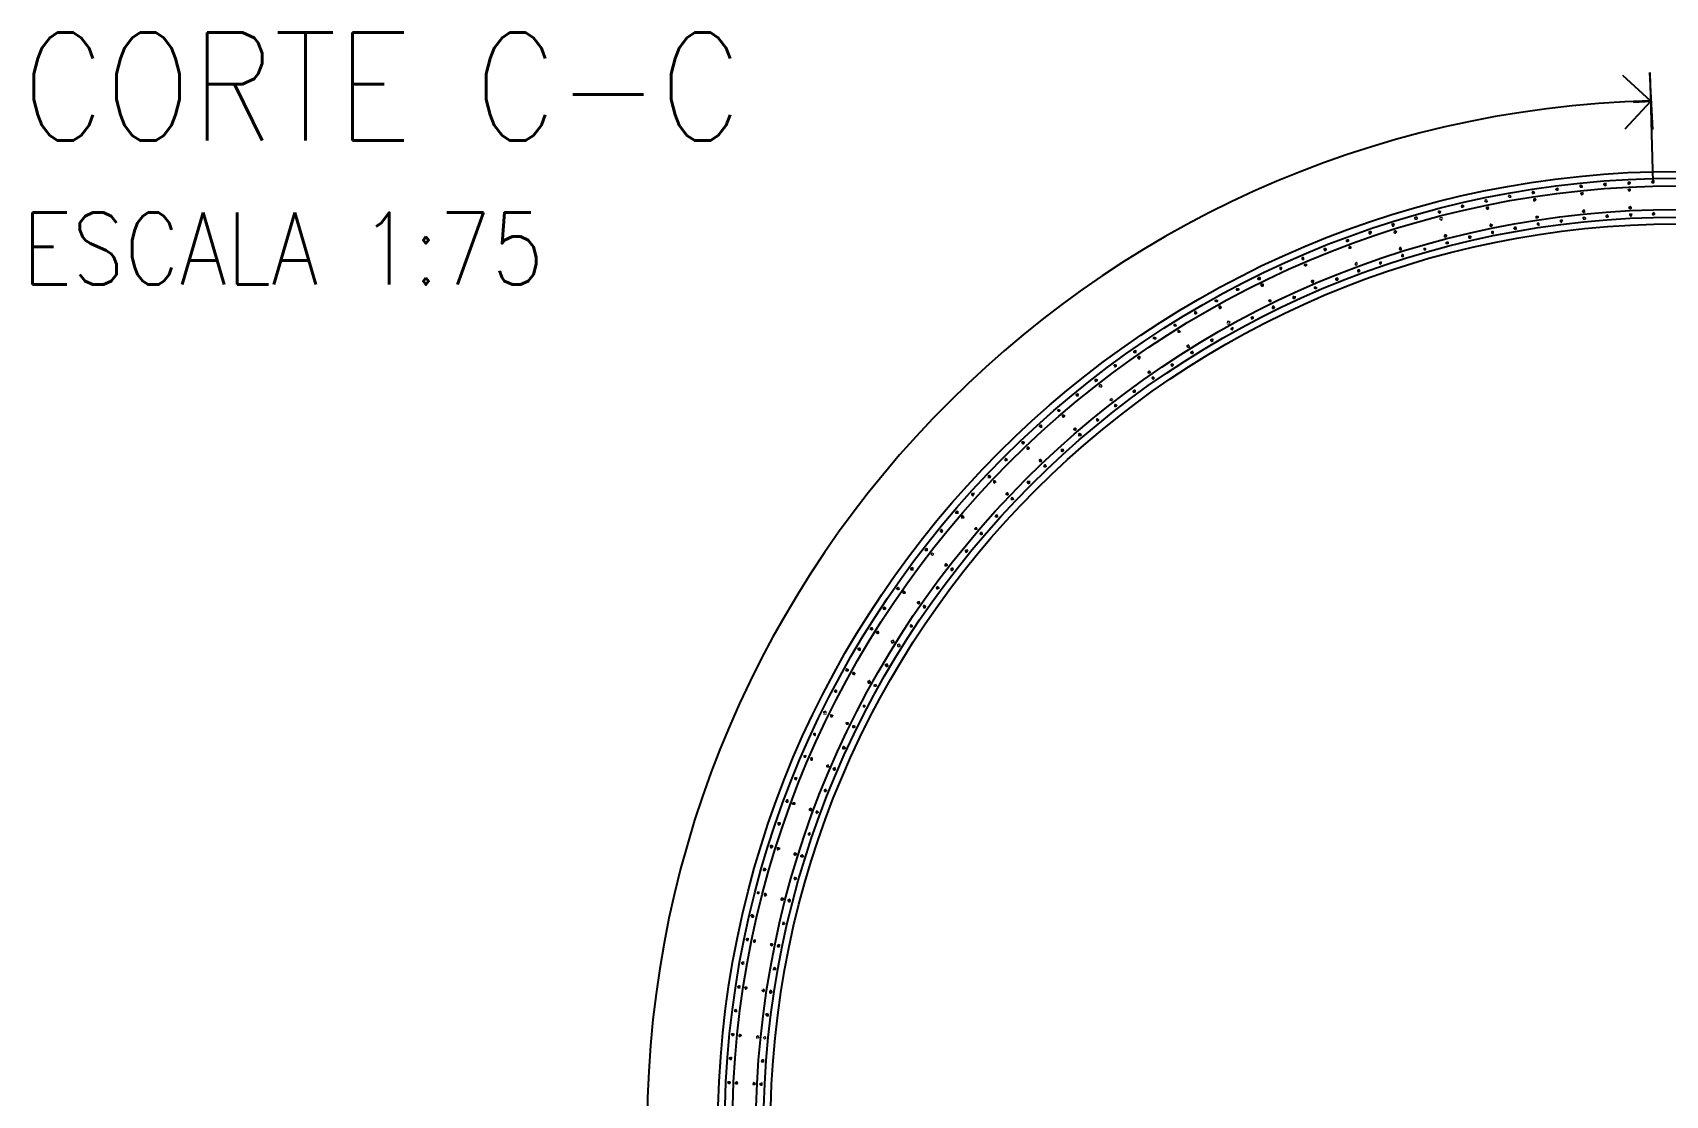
# Model space of a CAD drawing. Extents: x 157 to 1652, y -82 to 500.
# Drawn here: x 419.7 to 487.8, y 431.6 to 475.9 of the extents above; entities that cross this region are included whole.
import ezdxf

# ---------------------------------------------------------------- set-up
doc = ezdxf.new("R2010")
doc.units = 0
doc.header["$MEASUREMENT"] = 0
for name, color, linetype in [('PDF_BARRAS', 4, 'Continuous'), ('PDF_BARRAS-EN-VISTA-25', 4, 'Continuous'), ('PDF_CONTORNO-ENCOFRADO-25', 2, 'Continuous'), ('PDF_LINEAS-POS-ARMADURA', 4, 'Continuous'), ('Texto', 2, 'Continuous')]:
    doc.layers.add(name, color=color, linetype=linetype)
doc.styles.add('ROMANS', font='ROMANS.SHX', dxfattribs={"width": 0.85})

msp = doc.modelspace()

# ---------------------------------------------------------------- hatches: boundary and pattern name
at = {"layer": 'PDF_BARRAS', "transparency": 33554559}
for points in [[(484.363, 469.466), (484.331, 469.529), (484.267, 469.561), (484.204, 469.529), (484.204, 469.466), (484.236, 469.402), (484.331, 469.402)], [(485.347, 469.497), (485.347, 469.624), (485.22, 469.624), (485.188, 469.561), (485.22, 469.497), (485.283, 469.466)], [(486.363, 469.624), (486.331, 469.688), (486.236, 469.688), (486.204, 469.624), (486.204, 469.561), (486.267, 469.529), (486.331, 469.561)], [(487.347, 469.656), (487.347, 469.719), (487.283, 469.751), (487.22, 469.719), (487.188, 469.656), (487.22, 469.593), (487.315, 469.593)], [(480.394, 468.862), (480.363, 468.926), (480.299, 468.958), (480.331, 468.862)], [(481.378, 469.053), (481.347, 469.116), (481.283, 469.148), (481.315, 469.053)], [(482.363, 469.212), (482.331, 469.275), (482.267, 469.307), (482.236, 469.275), (482.204, 469.212), (482.236, 469.148), (482.299, 469.148), (482.363, 469.18)], [(482.426, 468.926), (482.394, 468.989), (482.331, 468.989), (482.267, 468.958), (482.267, 468.862), (482.331, 468.831), (482.394, 468.862)], [(483.347, 469.307), (483.347, 469.402), (483.283, 469.434), (483.22, 469.402), (483.188, 469.339), (483.22, 469.307), (483.283, 469.275)], [(484.394, 469.18), (484.363, 469.243), (484.299, 469.243), (484.236, 469.212), (484.236, 469.18), (484.267, 469.116), (484.299, 469.085), (484.363, 469.116)], [(486.363, 469.307), (486.363, 469.37), (486.299, 469.402), (486.236, 469.37), (486.204, 469.339), (486.236, 469.275), (486.299, 469.243)], [(478.458, 468.418), (478.394, 468.481), (478.363, 468.481), (478.299, 468.45), (478.299, 468.386), (478.363, 468.323), (478.426, 468.354)], [(479.41, 468.672), (479.378, 468.704), (479.315, 468.735), (479.283, 468.704), (479.251, 468.64), (479.283, 468.577), (479.347, 468.577), (479.41, 468.608)], [(480.458, 468.577), (480.426, 468.64), (480.363, 468.64), (480.299, 468.608), (480.299, 468.545), (480.331, 468.513), (480.394, 468.481), (480.426, 468.513)], [(482.363, 468.164), (482.394, 468.132), (482.458, 468.132), (482.521, 468.164), (482.521, 468.227), (482.49, 468.259), (482.426, 468.259), (482.363, 468.227)], [(484.299, 468.418), (484.331, 468.386), (484.394, 468.354), (484.458, 468.386), (484.458, 468.45), (484.426, 468.513), (484.363, 468.513), (484.331, 468.481)], [(485.283, 468.227), (485.315, 468.164), (485.378, 468.164), (485.442, 468.196), (485.442, 468.227), (485.41, 468.291), (485.378, 468.323), (485.315, 468.291)], [(486.236, 468.577), (486.267, 468.513), (486.331, 468.513), (486.394, 468.545), (486.394, 468.608), (486.331, 468.672), (486.267, 468.64)], [(486.267, 468.291), (486.299, 468.227), (486.363, 468.196), (486.394, 468.227), (486.426, 468.291), (486.331, 468.291), (486.267, 468.354)], [(487.22, 468.323), (487.251, 468.259), (487.315, 468.259), (487.378, 468.291), (487.378, 468.323), (487.347, 468.386), (487.315, 468.418), (487.251, 468.386)], [(475.569, 467.561), (475.537, 467.624), (475.474, 467.624), (475.41, 467.592), (475.41, 467.529), (475.442, 467.466), (475.505, 467.466), (475.537, 467.497)], [(476.521, 467.878), (476.49, 467.942), (476.426, 467.942), (476.426, 467.846), (476.394, 467.783), (476.458, 467.783), (476.49, 467.815)], [(476.617, 467.592), (476.553, 467.656), (476.521, 467.656), (476.521, 467.561), (476.49, 467.497), (476.553, 467.497), (476.585, 467.529)], [(478.363, 468.164), (478.363, 468.1), (478.394, 468.069), (478.458, 468.037), (478.49, 468.069), (478.521, 468.132), (478.458, 468.132), (478.426, 468.1), (478.426, 468.132)], [(480.458, 467.815), (480.49, 467.783), (480.553, 467.783), (480.585, 467.815), (480.617, 467.878), (480.49, 467.942), (480.458, 467.878)], [(480.521, 467.529), (480.553, 467.497), (480.617, 467.466), (480.648, 467.529), (480.648, 467.592), (480.617, 467.624), (480.553, 467.624), (480.521, 467.592)], [(481.442, 467.719), (481.505, 467.656), (481.569, 467.656), (481.601, 467.688), (481.601, 467.751), (481.569, 467.815), (481.505, 467.815), (481.474, 467.783)], [(482.426, 467.878), (482.458, 467.846), (482.521, 467.815), (482.553, 467.846), (482.553, 467.91), (482.521, 467.973), (482.458, 467.973), (482.426, 467.942)], [(483.378, 468.005), (483.41, 467.973), (483.474, 467.942), (483.505, 468.005), (483.537, 468.037), (483.505, 468.1), (483.442, 468.1), (483.378, 468.069)], [(473.696, 466.862), (473.632, 466.926), (473.569, 466.926), (473.537, 466.894), (473.537, 466.831), (473.569, 466.767), (473.632, 466.767), (473.664, 466.799)], [(474.617, 467.243), (474.585, 467.275), (474.521, 467.275), (474.458, 467.243), (474.458, 467.18), (474.49, 467.148), (474.553, 467.148), (474.617, 467.18)], [(474.712, 466.958), (474.68, 466.989), (474.617, 467.021), (474.553, 466.894), (474.617, 466.862), (474.68, 466.862), (474.712, 466.894)], [(476.68, 466.831), (476.712, 466.799), (476.775, 466.799), (476.807, 466.831), (476.807, 466.894), (476.775, 466.958), (476.712, 466.958), (476.68, 466.894)], [(477.696, 466.831), (477.728, 466.799), (477.791, 466.799), (477.823, 466.831), (477.823, 466.894), (477.791, 466.926), (477.728, 466.926), (477.696, 466.894)], [(478.553, 467.37), (478.585, 467.339), (478.648, 467.339), (478.68, 467.37), (478.712, 467.434), (478.648, 467.497), (478.585, 467.497), (478.553, 467.434)], [(478.617, 467.085), (478.648, 467.053), (478.712, 467.053), (478.775, 467.085), (478.775, 467.148), (478.744, 467.18), (478.68, 467.18), (478.617, 467.148)], [(479.569, 467.339), (479.601, 467.275), (479.664, 467.275), (479.696, 467.307), (479.728, 467.37), (479.664, 467.434), (479.601, 467.434), (479.569, 467.402)], [(472.744, 466.481), (472.712, 466.545), (472.648, 466.545), (472.617, 466.513), (472.617, 466.45), (472.648, 466.386), (472.712, 466.386), (472.744, 466.418)], [(472.87, 466.227), (472.839, 466.259), (472.775, 466.259), (472.712, 466.227), (472.712, 466.164), (472.775, 466.132), (472.807, 466.132), (472.87, 466.164)], [(474.839, 466.196), (474.87, 466.164), (474.934, 466.164), (474.966, 466.227), (474.902, 466.227), (474.902, 466.259), (474.87, 466.323), (474.839, 466.259)], [(475.855, 466.259), (475.886, 466.196), (475.95, 466.227), (475.982, 466.259), (475.982, 466.323), (475.95, 466.354), (475.886, 466.354), (475.855, 466.323)], [(476.775, 466.545), (476.807, 466.513), (476.87, 466.513), (476.902, 466.545), (476.902, 466.608), (476.87, 466.672), (476.807, 466.672), (476.775, 466.608)], [(470.934, 465.656), (470.902, 465.719), (470.839, 465.719), (470.775, 465.656), (470.775, 465.592), (470.839, 465.561), (470.902, 465.561), (470.934, 465.592)], [(471.823, 466.1), (471.791, 466.132), (471.728, 466.132), (471.696, 466.1), (471.696, 466.037), (471.728, 465.973), (471.791, 465.973), (471.823, 466.037)], [(473.029, 465.466), (473.061, 465.434), (473.124, 465.434), (473.156, 465.497), (473.156, 465.561), (473.124, 465.592), (473.061, 465.592), (472.997, 465.529)], [(474.013, 465.592), (474.077, 465.529), (474.14, 465.529), (474.172, 465.592), (474.172, 465.656), (474.14, 465.688), (474.077, 465.688), (474.013, 465.624)], [(474.934, 465.942), (474.966, 465.878), (475.029, 465.878), (475.093, 465.942), (475.061, 466.005), (475.029, 466.037), (474.966, 466.037), (474.934, 465.973)], [(470.045, 465.212), (469.982, 465.243), (469.918, 465.243), (469.886, 465.212), (469.886, 465.148), (469.918, 465.116), (469.982, 465.116), (470.045, 465.148)], [(471.061, 465.402), (471.029, 465.434), (470.966, 465.434), (470.902, 465.402), (470.902, 465.339), (470.966, 465.275), (471.029, 465.275), (471.061, 465.339)], [(472.236, 464.799), (472.299, 464.767), (472.363, 464.767), (472.331, 464.831), (472.331, 464.926), (472.267, 464.926), (472.236, 464.862)], [(473.124, 465.212), (473.188, 465.18), (473.251, 465.18), (473.283, 465.212), (473.283, 465.275), (473.22, 465.307), (473.156, 465.307), (473.124, 465.275)], [(468.267, 464.227), (468.236, 464.291), (468.172, 464.291), (468.14, 464.227), (468.14, 464.164), (468.172, 464.132), (468.236, 464.132), (468.299, 464.196)], [(469.156, 464.735), (469.093, 464.767), (469.061, 464.767), (468.997, 464.735), (468.997, 464.672), (469.061, 464.64), (469.124, 464.64), (469.156, 464.672)], [(469.283, 464.481), (469.251, 464.513), (469.188, 464.513), (469.156, 464.481), (469.156, 464.418), (469.188, 464.354), (469.251, 464.354), (469.315, 464.418)], [(471.251, 464.672), (471.283, 464.64), (471.347, 464.64), (471.378, 464.672), (471.378, 464.735), (471.347, 464.767), (471.283, 464.767), (471.22, 464.735)], [(471.378, 464.386), (471.41, 464.354), (471.474, 464.354), (471.537, 464.418), (471.505, 464.481), (471.474, 464.513), (471.41, 464.513), (471.378, 464.45)], [(467.41, 463.719), (467.378, 463.751), (467.315, 463.751), (467.283, 463.719), (467.283, 463.656), (467.315, 463.624), (467.378, 463.624), (467.442, 463.656)], [(467.569, 463.466), (467.537, 463.497), (467.474, 463.497), (467.442, 463.466), (467.442, 463.402), (467.474, 463.37), (467.537, 463.37), (467.601, 463.402)], [(469.569, 463.815), (469.505, 463.815), (469.505, 463.751), (469.569, 463.783)], [(469.664, 463.497), (469.728, 463.466), (469.759, 463.466), (469.791, 463.529), (469.791, 463.592), (469.759, 463.624), (469.696, 463.592), (469.664, 463.561)], [(470.521, 463.942), (470.553, 463.91), (470.617, 463.942), (470.648, 463.973), (470.648, 464.037), (470.585, 464.069), (470.553, 464.069), (470.49, 464.005)], [(466.585, 463.18), (466.521, 463.212), (466.458, 463.212), (466.426, 463.18), (466.426, 463.116), (466.49, 463.085), (466.553, 463.085), (466.585, 463.116)], [(467.823, 462.767), (467.886, 462.735), (467.95, 462.735), (467.982, 462.799), (467.95, 462.862), (467.918, 462.799), (467.886, 462.799)], [(468.966, 463.053), (468.966, 463.116), (468.902, 463.148), (468.839, 463.116), (468.807, 463.085), (468.807, 463.021), (468.87, 463.053)], [(464.934, 462.037), (464.87, 462.069), (464.807, 462.069), (464.775, 462.005), (464.807, 461.973), (464.839, 461.91), (464.902, 461.942), (464.934, 461.973)], [(465.759, 462.64), (465.696, 462.672), (465.632, 462.64), (465.601, 462.608), (465.601, 462.545), (465.664, 462.513), (465.728, 462.513), (465.759, 462.577)], [(465.918, 462.386), (465.886, 462.418), (465.823, 462.418), (465.759, 462.354), (465.791, 462.291), (465.823, 462.259), (465.886, 462.259), (465.918, 462.323)], [(467.188, 461.973), (467.22, 461.942), (467.283, 461.973), (467.315, 462.037), (467.315, 462.069), (467.251, 462.1), (467.188, 462.1), (467.156, 462.037)], [(467.982, 462.513), (468.045, 462.481), (468.109, 462.481), (468.14, 462.545), (468.109, 462.608), (468.077, 462.64), (468.013, 462.608), (467.982, 462.577)], [(464.14, 461.434), (464.077, 461.465), (464.013, 461.465), (463.982, 461.402), (463.982, 461.37), (464.045, 461.307), (464.109, 461.339), (464.14, 461.37)], [(466.204, 461.688), (466.267, 461.656), (466.331, 461.688), (466.363, 461.719), (466.331, 461.783), (466.267, 461.815), (466.204, 461.751)], [(466.394, 461.434), (466.426, 461.402), (466.49, 461.434), (466.521, 461.497), (466.458, 461.561), (466.394, 461.561), (466.363, 461.497)], [(463.347, 460.831), (463.283, 460.862), (463.22, 460.831), (463.188, 460.799), (463.22, 460.735), (463.251, 460.704), (463.315, 460.704), (463.347, 460.767)], [(464.299, 461.212), (464.267, 461.243), (464.204, 461.243), (464.236, 461.18), (464.267, 461.18), (464.267, 461.148), (464.236, 461.148), (464.236, 461.085), (464.299, 461.085), (464.331, 461.148)], [(465.601, 460.862), (465.696, 460.862), (465.728, 460.926), (465.728, 460.989), (465.664, 461.021), (465.601, 460.989), (465.569, 460.926)], [(462.585, 460.164), (462.521, 460.196), (462.458, 460.196), (462.426, 460.132), (462.49, 460.069), (462.553, 460.069), (462.585, 460.132)], [(464.775, 460.577), (464.743, 460.64), (464.712, 460.672), (464.712, 460.577)], [(464.807, 460.291), (464.87, 460.259), (464.934, 460.291), (464.966, 460.354), (464.934, 460.386), (464.87, 460.418), (464.839, 460.418), (464.807, 460.354)], [(461.823, 459.529), (461.759, 459.561), (461.696, 459.529), (461.664, 459.465), (461.696, 459.434), (461.759, 459.402), (461.823, 459.402)], [(462.775, 459.942), (462.712, 459.973), (462.648, 459.973), (462.616, 459.91), (462.648, 459.846), (462.68, 459.815), (462.743, 459.846), (462.775, 459.878)], [(463.124, 459.307), (463.188, 459.275), (463.251, 459.307), (463.251, 459.402), (463.188, 459.434), (463.124, 459.402), (463.093, 459.339)], [(464.077, 459.688), (464.109, 459.656), (464.172, 459.688), (464.204, 459.751), (464.172, 459.783), (464.14, 459.751), (464.045, 459.751)], [(461.093, 458.831), (461.029, 458.862), (460.966, 458.862), (460.934, 458.799), (460.966, 458.735), (461.029, 458.704), (461.093, 458.767)], [(463.315, 459.053), (463.442, 459.053), (463.474, 459.116), (463.442, 459.18), (463.378, 459.212), (463.315, 459.18)], [(460.363, 458.132), (460.299, 458.164), (460.267, 458.164), (460.236, 458.1), (460.236, 458.037), (460.299, 458.005), (460.363, 458.037), (460.394, 458.069)], [(461.315, 458.577), (461.251, 458.64), (461.188, 458.64), (461.156, 458.577), (461.156, 458.513), (461.22, 458.481), (461.283, 458.513)], [(461.696, 457.973), (461.791, 457.973), (461.823, 458.037), (461.791, 458.1), (461.728, 458.132), (461.664, 458.1), (461.664, 458.037)], [(462.585, 458.418), (462.648, 458.386), (462.712, 458.418), (462.743, 458.481), (462.712, 458.545), (462.585, 458.545)], [(459.664, 457.434), (459.601, 457.465), (459.537, 457.434), (459.537, 457.307), (459.664, 457.307), (459.696, 457.37)], [(461.886, 457.751), (461.95, 457.751), (462.013, 457.783), (462.013, 457.815), (461.982, 457.878), (461.95, 457.91), (461.886, 457.878), (461.855, 457.815)], [(458.997, 456.704), (458.87, 456.704), (458.839, 456.64), (458.87, 456.577), (458.934, 456.545), (458.966, 456.577), (458.997, 456.64)], [(459.886, 457.212), (459.823, 457.243), (459.759, 457.212), (459.759, 457.18), (459.823, 457.18), (459.823, 457.148), (459.886, 457.116), (459.918, 457.148)], [(460.299, 456.608), (460.363, 456.577), (460.426, 456.608), (460.426, 456.672), (460.394, 456.735), (460.363, 456.735), (460.299, 456.704), (460.267, 456.64)], [(461.188, 457.085), (461.251, 457.053), (461.315, 457.085), (461.315, 457.212), (461.188, 457.212), (461.156, 457.148)], [(458.331, 455.942), (458.267, 455.973), (458.204, 455.942), (458.172, 455.878), (458.204, 455.815), (458.331, 455.815)], [(460.521, 456.386), (460.585, 456.386), (460.648, 456.418), (460.648, 456.45), (460.616, 456.513), (460.553, 456.545), (460.521, 456.513), (460.489, 456.45)], [(458.553, 455.751), (458.489, 455.783), (458.426, 455.751), (458.426, 455.624), (458.553, 455.624), (458.585, 455.688)], [(459.124, 455.212), (459.093, 455.275), (459.029, 455.275), (458.966, 455.212), (458.997, 455.148), (459.029, 455.212)], [(459.855, 455.688), (459.918, 455.656), (459.982, 455.688), (459.982, 455.751), (459.95, 455.815), (459.918, 455.815), (459.855, 455.783), (459.823, 455.719)], [(457.664, 455.18), (457.632, 455.212), (457.569, 455.18), (457.537, 455.116), (457.569, 455.053), (457.632, 455.021), (457.664, 455.053), (457.696, 455.116)], [(459.22, 454.958), (459.283, 454.926), (459.347, 454.958), (459.347, 455.021), (459.315, 455.085), (459.251, 455.085), (459.22, 455.053), (459.188, 454.989)], [(457.061, 454.386), (456.997, 454.418), (456.934, 454.386), (456.902, 454.323), (456.934, 454.259), (456.997, 454.259), (457.061, 454.291)], [(458.616, 454.196), (458.68, 454.196), (458.712, 454.227), (458.743, 454.291), (458.712, 454.354), (458.648, 454.354), (458.585, 454.323), (458.585, 454.259)], [(456.458, 453.592), (456.394, 453.624), (456.331, 453.592), (456.299, 453.529), (456.331, 453.465), (456.458, 453.465)], [(457.759, 453.624), (457.823, 453.624), (457.886, 453.656), (457.886, 453.719), (457.855, 453.751), (457.791, 453.783), (457.759, 453.751), (457.728, 453.688)], [(458.013, 453.434), (458.077, 453.434), (458.109, 453.465), (458.14, 453.529), (458.109, 453.592), (458.045, 453.592), (457.982, 453.561), (457.982, 453.497)], [(455.823, 452.704), (455.886, 452.735), (455.855, 452.767), (455.823, 452.735)], [(456.109, 452.608), (456.045, 452.64), (455.982, 452.608), (455.982, 452.545), (456.013, 452.481), (456.109, 452.481), (456.14, 452.545)], [(457.41, 452.672), (457.474, 452.672), (457.537, 452.704), (457.537, 452.767), (457.505, 452.799), (457.442, 452.831), (457.41, 452.799), (457.378, 452.735)], [(455.315, 451.91), (455.251, 451.973), (455.188, 451.942), (455.156, 451.878), (455.188, 451.815), (455.251, 451.815), (455.315, 451.846)], [(456.616, 452.069), (456.68, 452.037), (456.743, 452.1), (456.743, 452.132), (456.712, 452.196), (456.648, 452.196), (456.585, 452.164), (456.585, 452.1)], [(456.87, 451.878), (456.934, 451.878), (456.966, 451.91), (456.997, 451.973), (456.934, 452.037), (456.87, 452.037), (456.839, 452.005), (456.839, 451.942)], [(456.331, 451.085), (456.394, 451.085), (456.426, 451.116), (456.426, 451.18), (456.394, 451.211), (456.331, 451.243), (456.299, 451.18), (456.299, 451.116)], [(454.743, 451.116), (454.68, 451.116), (454.648, 451.085), (454.616, 451.021), (454.648, 450.989), (454.712, 450.958), (454.775, 450.989), (454.775, 451.053)], [(454.997, 450.958), (454.934, 450.958), (454.902, 450.926), (454.87, 450.862), (454.902, 450.831), (454.966, 450.799), (455.029, 450.831), (455.029, 450.894)], [(454.109, 450.164), (454.14, 450.132), (454.204, 450.1), (454.267, 450.132), (454.267, 450.196), (454.236, 450.259), (454.204, 450.196), (454.172, 450.196)], [(453.728, 449.37), (453.664, 449.402), (453.632, 449.37), (453.601, 449.307), (453.632, 449.243), (453.696, 449.243), (453.759, 449.275), (453.759, 449.338)], [(453.982, 449.243), (453.95, 449.243), (453.886, 449.211), (453.886, 449.148), (453.918, 449.116), (453.982, 449.085), (454.013, 449.116), (454.045, 449.18)], [(455.315, 449.434), (455.378, 449.434), (455.41, 449.465), (455.41, 449.529), (455.378, 449.592), (455.315, 449.592), (455.251, 449.561), (455.251, 449.497)], [(453.251, 448.513), (453.188, 448.513), (453.156, 448.481), (453.124, 448.418), (453.188, 448.354), (453.22, 448.354), (453.22, 448.45)], [(454.553, 448.735), (454.616, 448.735), (454.68, 448.767), (454.585, 448.799), (454.585, 448.831), (454.553, 448.894), (454.521, 448.862), (454.521, 448.799)], [(454.934, 448.704), (454.902, 448.735), (454.839, 448.735), (454.87, 448.672)], [(454.362, 447.751), (454.426, 447.751), (454.458, 447.783), (454.458, 447.846), (454.426, 447.878), (454.362, 447.878), (454.331, 447.846), (454.331, 447.783)], [(452.807, 447.624), (452.743, 447.624), (452.68, 447.592), (452.68, 447.529), (452.743, 447.529), (452.775, 447.561), (452.775, 447.529), (452.839, 447.497), (452.839, 447.561)], [(453.124, 447.434), (452.997, 447.497), (452.966, 447.434), (452.966, 447.402), (452.997, 447.338), (453.061, 447.338), (453.093, 447.37)], [(453.664, 447.021), (453.728, 447.021), (453.759, 447.053), (453.759, 447.116), (453.728, 447.148), (453.664, 447.148), (453.601, 447.116), (453.632, 447.053)], [(452.362, 446.704), (452.299, 446.704), (452.267, 446.672), (452.267, 446.608), (452.299, 446.577), (452.362, 446.545), (452.394, 446.608), (452.394, 446.672)], [(453.918, 446.894), (453.982, 446.894), (454.045, 446.926), (454.045, 446.989), (453.982, 447.021), (453.918, 447.021), (453.886, 446.989), (453.886, 446.926)], [(451.95, 445.783), (451.886, 445.783), (451.855, 445.751), (451.855, 445.688), (451.886, 445.656), (451.95, 445.656), (451.982, 445.688), (452.013, 445.751)], [(453.505, 446.005), (453.569, 446.005), (453.632, 446.037), (453.632, 446.1), (453.569, 446.164), (453.505, 446.164), (453.474, 446.1), (453.474, 446.037)], [(452.236, 445.688), (452.172, 445.688), (452.14, 445.624), (452.14, 445.592), (452.172, 445.529), (452.236, 445.529), (452.267, 445.561), (452.267, 445.624)], [(452.839, 445.243), (452.902, 445.243), (452.966, 445.275), (452.902, 445.402), (452.839, 445.37), (452.807, 445.338), (452.807, 445.275)], [(453.124, 445.116), (453.188, 445.116), (453.22, 445.18), (453.156, 445.18), (453.156, 445.211), (453.124, 445.275), (453.061, 445.211), (453.093, 445.148)], [(451.569, 444.862), (451.505, 444.862), (451.474, 444.831), (451.474, 444.767), (451.505, 444.735), (451.569, 444.704), (451.632, 444.831)], [(452.743, 444.227), (452.807, 444.227), (452.87, 444.291), (452.839, 444.323), (452.807, 444.386), (452.743, 444.354), (452.712, 444.323), (452.712, 444.259)], [(451.22, 443.942), (451.156, 443.942), (451.124, 443.878), (451.093, 443.846), (451.156, 443.783), (451.22, 443.783), (451.251, 443.815), (451.251, 443.878)], [(451.505, 443.815), (451.442, 443.815), (451.378, 443.783), (451.378, 443.719), (451.442, 443.688), (451.505, 443.688), (451.537, 443.719), (451.537, 443.783)], [(452.14, 443.434), (452.204, 443.434), (452.236, 443.465), (452.236, 443.529), (452.172, 443.592), (452.109, 443.561), (452.077, 443.529), (452.077, 443.465)], [(452.426, 443.307), (452.458, 443.338), (452.521, 443.37), (452.489, 443.434), (452.458, 443.465), (452.394, 443.465), (452.362, 443.402), (452.362, 443.37)], [(450.87, 442.989), (450.807, 442.989), (450.775, 442.958), (450.775, 442.894), (450.807, 442.831), (450.87, 442.831), (450.934, 442.894), (450.934, 442.958)], [(452.077, 442.418), (452.14, 442.418), (452.172, 442.45), (452.172, 442.513), (452.14, 442.577), (452.077, 442.545), (452.045, 442.513), (452.045, 442.45)], [(450.553, 442.037), (450.489, 442.037), (450.458, 442.005), (450.458, 441.942), (450.489, 441.878), (450.553, 441.878), (450.616, 441.942), (450.616, 442.005)], [(450.839, 441.942), (450.775, 441.942), (450.743, 441.91), (450.743, 441.846), (450.775, 441.783), (450.902, 441.846), (450.902, 441.91)], [(451.505, 441.561), (451.569, 441.592), (451.601, 441.624), (451.601, 441.688), (451.537, 441.719), (451.474, 441.719), (451.442, 441.656), (451.442, 441.624)], [(451.886, 441.592), (451.823, 441.656), (451.759, 441.624), (451.728, 441.592), (451.728, 441.529), (451.791, 441.497), (451.791, 441.561), (451.823, 441.561)], [(450.267, 441.084), (450.204, 441.084), (450.172, 441.021), (450.172, 440.957), (450.204, 440.926), (450.267, 440.926), (450.331, 440.989), (450.331, 441.021)], [(451.505, 440.545), (451.569, 440.577), (451.601, 440.608), (451.601, 440.672), (451.537, 440.704), (451.474, 440.704), (451.442, 440.64), (451.474, 440.577)], [(450.013, 440.1), (449.95, 440.1), (449.918, 440.069), (449.918, 440.005), (449.95, 439.973), (450.013, 439.973), (450.045, 440.005), (450.045, 440.069)], [(450.299, 440.037), (450.235, 440.037), (450.204, 439.973), (450.204, 439.942), (450.235, 439.878), (450.299, 439.878), (450.362, 439.942), (450.331, 440.005)], [(450.966, 439.688), (451.029, 439.719), (451.061, 439.751), (451.061, 439.815), (450.997, 439.846), (450.934, 439.846), (450.902, 439.783), (450.902, 439.719)], [(451.251, 439.624), (451.315, 439.624), (451.347, 439.688), (451.283, 439.688), (451.283, 439.719), (451.22, 439.783), (451.188, 439.719), (451.22, 439.656)], [(449.664, 439.021), (449.728, 438.989), (449.791, 438.989), (449.823, 439.053), (449.823, 439.084), (449.759, 439.148), (449.759, 439.053), (449.728, 439.053)], [(450.966, 438.767), (450.966, 438.704), (451.029, 438.672), (451.029, 438.767)], [(449.537, 438.164), (449.505, 438.164), (449.442, 438.1), (449.474, 438.037), (449.505, 438.005), (449.569, 438.005), (449.537, 438.069)], [(449.855, 438.1), (449.791, 438.1), (449.759, 438.037), (449.759, 437.973), (449.791, 437.942), (449.855, 437.942), (449.886, 438.005), (449.886, 438.069)], [(450.521, 437.783), (450.585, 437.815), (450.616, 437.878), (450.616, 437.91), (450.553, 437.942), (450.489, 437.942), (450.458, 437.878), (450.489, 437.815)], [(450.775, 437.751), (450.87, 437.751), (450.902, 437.815), (450.902, 437.878), (450.839, 437.91), (450.775, 437.878), (450.743, 437.815)], [(449.347, 437.18), (449.315, 437.18), (449.251, 437.116), (449.283, 437.053), (449.315, 437.021), (449.378, 437.021), (449.347, 437.084)], [(450.585, 436.799), (450.712, 436.799), (450.743, 436.862), (450.712, 436.926), (450.648, 436.957), (450.616, 436.926), (450.585, 436.862)], [(449.188, 436.196), (449.124, 436.164), (449.093, 436.132), (449.093, 436.069), (449.156, 436.1), (449.251, 436.1), (449.251, 436.164)], [(449.505, 436.132), (449.442, 436.132), (449.378, 436.1), (449.442, 435.973), (449.505, 436.005), (449.537, 436.037), (449.537, 436.1)], [(450.204, 435.878), (450.267, 435.942), (450.204, 435.942), (450.204, 435.973), (450.14, 436.005), (450.109, 435.973), (450.14, 435.91)], [(450.489, 435.815), (450.553, 435.846), (450.585, 435.91), (450.553, 435.973), (450.489, 436.005), (450.458, 435.973), (450.426, 435.91), (450.426, 435.846)], [(449.061, 435.211), (448.997, 435.18), (448.966, 435.148), (448.966, 435.084), (449.029, 435.053), (449.093, 435.053), (449.124, 435.116), (449.093, 435.148)], [(450.362, 434.862), (450.426, 434.894), (450.426, 434.989), (450.362, 435.021), (450.299, 435.021), (450.267, 434.957), (450.299, 434.894)], [(448.934, 434.196), (448.87, 434.196), (448.839, 434.132), (448.87, 434.069), (448.902, 434.037), (448.966, 434.069), (448.997, 434.1), (448.997, 434.164)], [(449.22, 434.164), (449.188, 434.164), (449.156, 434.1), (449.156, 434.037), (449.22, 434.005), (449.251, 434.037), (449.315, 434.069), (449.283, 434.132)], [(449.95, 433.942), (450.013, 433.973), (450.045, 434.005), (449.95, 434.005)], [(448.839, 433.211), (448.775, 433.18), (448.743, 433.148), (448.775, 433.084), (448.807, 433.053), (448.87, 433.053), (448.902, 433.116), (448.902, 433.18)], [(450.109, 432.957), (450.235, 432.957), (450.235, 433.084), (450.172, 433.116), (450.109, 433.084), (450.077, 433.021)], [(448.775, 432.196), (448.712, 432.196), (448.68, 432.132), (448.712, 432.069), (448.775, 432.037), (448.839, 432.1), (448.839, 432.164)], [(449.093, 432.196), (449.029, 432.164), (448.997, 432.132), (448.997, 432.069), (449.061, 432.037), (449.124, 432.037), (449.156, 432.1), (449.124, 432.164)], [(449.759, 432.005), (449.855, 432.005), (449.886, 432.069), (449.855, 432.132), (449.791, 432.164), (449.759, 432.132), (449.728, 432.069)], [(450.109, 431.973), (450.172, 432.005), (450.172, 432.132), (450.109, 432.132), (450.045, 432.1), (450.013, 432.069), (450.045, 432.005)]]:
    msp.add_hatch(color=256, dxfattribs=at).paths.add_polyline_path(points)
h = msp.add_hatch(color=256, dxfattribs=at)
h.paths.add_polyline_path([(477.41, 468.069), (477.474, 468.1), (477.474, 468.164), (477.442, 468.227), (477.378, 468.227), (477.315, 468.196), (477.315, 468.132), (477.347, 468.069)])
h.paths.add_polyline_path([(477.378, 468.132), (477.378, 468.164), (477.41, 468.164), (477.41, 468.132)], flags=0)
h = msp.add_hatch(color=256, dxfattribs=at)
h.paths.add_polyline_path([(484.331, 468.196), (484.331, 468.132), (484.363, 468.069), (484.426, 468.069), (484.49, 468.1), (484.49, 468.164), (484.458, 468.196), (484.394, 468.227)])
h.paths.add_polyline_path([(484.426, 468.164), (484.426, 468.132), (484.394, 468.132)], flags=0)
h = msp.add_hatch(color=256, dxfattribs=at)
h.paths.add_polyline_path([(457.283, 454.1), (457.315, 454.164), (457.283, 454.196), (457.22, 454.227), (457.188, 454.196), (457.156, 454.132), (457.188, 454.1), (457.251, 454.069)])
h.paths.add_polyline_path([(457.251, 454.132), (457.22, 454.132), (457.22, 454.164), (457.251, 454.164)], flags=0)
h = msp.add_hatch(color=256, dxfattribs=at)
h.paths.add_polyline_path([(455.569, 450.577), (455.505, 450.545), (455.505, 450.481), (455.537, 450.418), (455.601, 450.418), (455.664, 450.45), (455.664, 450.513), (455.632, 450.577)])
h.paths.add_polyline_path([(455.601, 450.513), (455.601, 450.481), (455.569, 450.481), (455.569, 450.513)], flags=0)
h = msp.add_hatch(color=256, dxfattribs=at)
h.paths.add_polyline_path([(455.823, 450.418), (455.759, 450.386), (455.759, 450.323), (455.791, 450.259), (455.855, 450.259), (455.918, 450.291), (455.918, 450.354), (455.886, 450.418)])
h.paths.add_polyline_path([(455.855, 450.354), (455.855, 450.323), (455.823, 450.323), (455.823, 450.354)], flags=0)
h = msp.add_hatch(color=256, dxfattribs=at)
h.paths.add_polyline_path([(450.204, 434.037), (450.172, 434.005), (450.204, 433.942), (450.235, 433.91), (450.299, 433.942), (450.331, 433.973), (450.299, 434.037), (450.267, 434.069)])
h.paths.add_polyline_path([(450.235, 434.005), (450.267, 434.005), (450.267, 433.973), (450.235, 433.973)], flags=0)

# ---------------------------------------------------------------- linework, layer by layer
at = {"layer": 'PDF_BARRAS', "lineweight": 0}
for points, const_width in [([(480.283, 468.942), (480.283, 468.894), (480.251, 468.831)], 0.0568), ([(480.283, 468.831), (480.331, 468.831), (480.394, 468.846)], 0.0635), ([(481.267, 469.132), (481.267, 469.085), (481.236, 469.021)], 0.0568), ([(481.267, 469.021), (481.315, 469.021), (481.363, 469.021)], 0.0635), ([(474.934, 466.227), (474.934, 466.275), (474.902, 466.323)], 0.0635), ([(472.347, 464.799), (472.363, 464.846), (472.363, 464.91)], 0.0635), ([(469.632, 463.783), (469.632, 463.831), (469.585, 463.846), (469.521, 463.846)], 0.0635), ([(467.934, 462.831), (467.902, 462.862), (467.87, 462.831), (467.823, 462.799)], 0.0673), ([(468.839, 463.005), (468.886, 463.021), (468.95, 463.021)], 0.0635), ([(464.22, 461.212), (464.204, 461.164), (464.204, 461.1)], 0.0635), ([(464.712, 460.624), (464.664, 460.608), (464.632, 460.545)], 0.0568), ([(464.664, 460.545), (464.696, 460.545), (464.759, 460.545)], 0.0635), ([(464.156, 459.799), (464.124, 459.783), (464.061, 459.783)], 0.0635), ([(459.013, 455.18), (459.061, 455.18), (459.124, 455.196)], 0.0635), ([(455.823, 452.783), (455.791, 452.751), (455.759, 452.719), (455.743, 452.672)], 0.0673), ([(453.251, 448.37), (453.251, 448.434), (453.236, 448.481)], 0.0635), ([(454.632, 448.783), (454.632, 448.831), (454.585, 448.894)], 0.0952), ([(454.855, 448.704), (454.807, 448.688), (454.807, 448.624)], 0.0635), ([(453.188, 445.18), (453.188, 445.227), (453.156, 445.275)], 0.0635), ([(451.791, 441.529), (451.839, 441.529), (451.886, 441.577)], 0.0635), ([(451.315, 439.688), (451.315, 439.735), (451.251, 439.783)], 0.0635), ([(449.759, 439.1), (449.712, 439.1), (449.664, 439.053)], 0.0952), ([(451.077, 438.815), (451.045, 438.799), (450.982, 438.799)], 0.0635), ([(451.029, 438.719), (451.077, 438.735), (451.109, 438.767)], 0.0673), ([(449.124, 436.084), (449.172, 436.069), (449.235, 436.069)], 0.0635), ([(449.918, 434.053), (449.918, 434.021), (449.918, 433.957)], 0.0635), ([(449.997, 434.005), (449.982, 434.053), (449.918, 434.084)], 0.0568)]:
    msp.add_lwpolyline(points, dxfattribs=dict(at, const_width=const_width))
for points in [[(486.41, 468.323), (486.363, 468.323), (486.299, 468.323)], [(476.394, 467.926), (476.394, 467.878), (476.41, 467.815)], [(476.49, 467.64), (476.49, 467.592), (476.474, 467.529)], [(478.505, 468.164), (478.458, 468.164), (478.394, 468.18)], [(469.537, 463.735), (469.601, 463.751), (469.648, 463.751)], [(452.696, 447.497), (452.743, 447.497), (452.807, 447.481)], [(449.553, 438.037), (449.569, 438.1), (449.569, 438.148)], [(449.394, 437.053), (449.378, 437.116), (449.378, 437.164)]]:
    msp.add_lwpolyline(points, dxfattribs=at)
for points in [[(459.791, 457.18, 0.0635, 0.0635, 0), (459.791, 457.132, 0.0568, 0.0568, 0), (459.855, 457.1, 0, 0, 0)], [(455.775, 452.672, 0.0635, 0.0635, 0), (455.823, 452.672, 0.0568, 0.0568, 0), (455.886, 452.704, 0, 0, 0)], [(454.22, 450.227, 0.0635, 0.0635, 0), (454.172, 450.227, 0.0568, 0.0568, 0), (454.109, 450.196, 0, 0, 0)], [(454.839, 448.64, 0.0635, 0.0635, 0), (454.87, 448.64, 0.0568, 0.0568, 0), (454.934, 448.672, 0, 0, 0)], [(450.235, 435.942, 0.0635, 0.0635, 0), (450.235, 435.989, 0.0568, 0.0568, 0), (450.172, 436.021, 0, 0, 0)]]:
    msp.add_lwpolyline(points, format="xyseb", dxfattribs=at)
at = {"layer": 'PDF_BARRAS-EN-VISTA-25', "color": 5, "lineweight": 25}
for radius in [39.699, 39.381, 38.397, 38.079]:
    msp.add_circle((488.283, 430.116), radius, dxfattribs=at)
at = {"layer": 'PDF_CONTORNO-ENCOFRADO-25', "lineweight": 25}
for radius in [39.984, 37.794]:
    msp.add_circle((488.283, 430.116), radius, dxfattribs=at)
at = {"layer": 'PDF_LINEAS-POS-ARMADURA', "lineweight": 25}
msp.add_lwpolyline([(486.109, 471.878), (487.188, 473.021), (486.013, 474.1)], dxfattribs=at)
at = {"layer": 'PDF_LINEAS-POS-ARMADURA', "color": 2, "lineweight": 25}
for points in [[(487.124, 474.227), (487.251, 471.846)], [(487.283, 469.656), (487.156, 474.227)], [(486.458, 472.989), (487.188, 473.021)]]:
    msp.add_lwpolyline(points, dxfattribs=at)
msp.add_arc((488.283, 430.116), 42.937, 91.45019, 90, dxfattribs=at)

# ---------------------------------------------------------------- texts
at = {"layer": 'Texto', "insert": (419.302, 475.882), "char_height": 3, "attachment_point": 1, "style": 'ROMANS'}
msp.add_mtext_dynamic_manual_height_columns('{\\H1.5x;\\C6;CORTE C-C^J}ESCALA 1:75', width=101.90642, gutter_width=1, heights=[26.542], dxfattribs=at)

doc.saveas('drawing.dxf')
